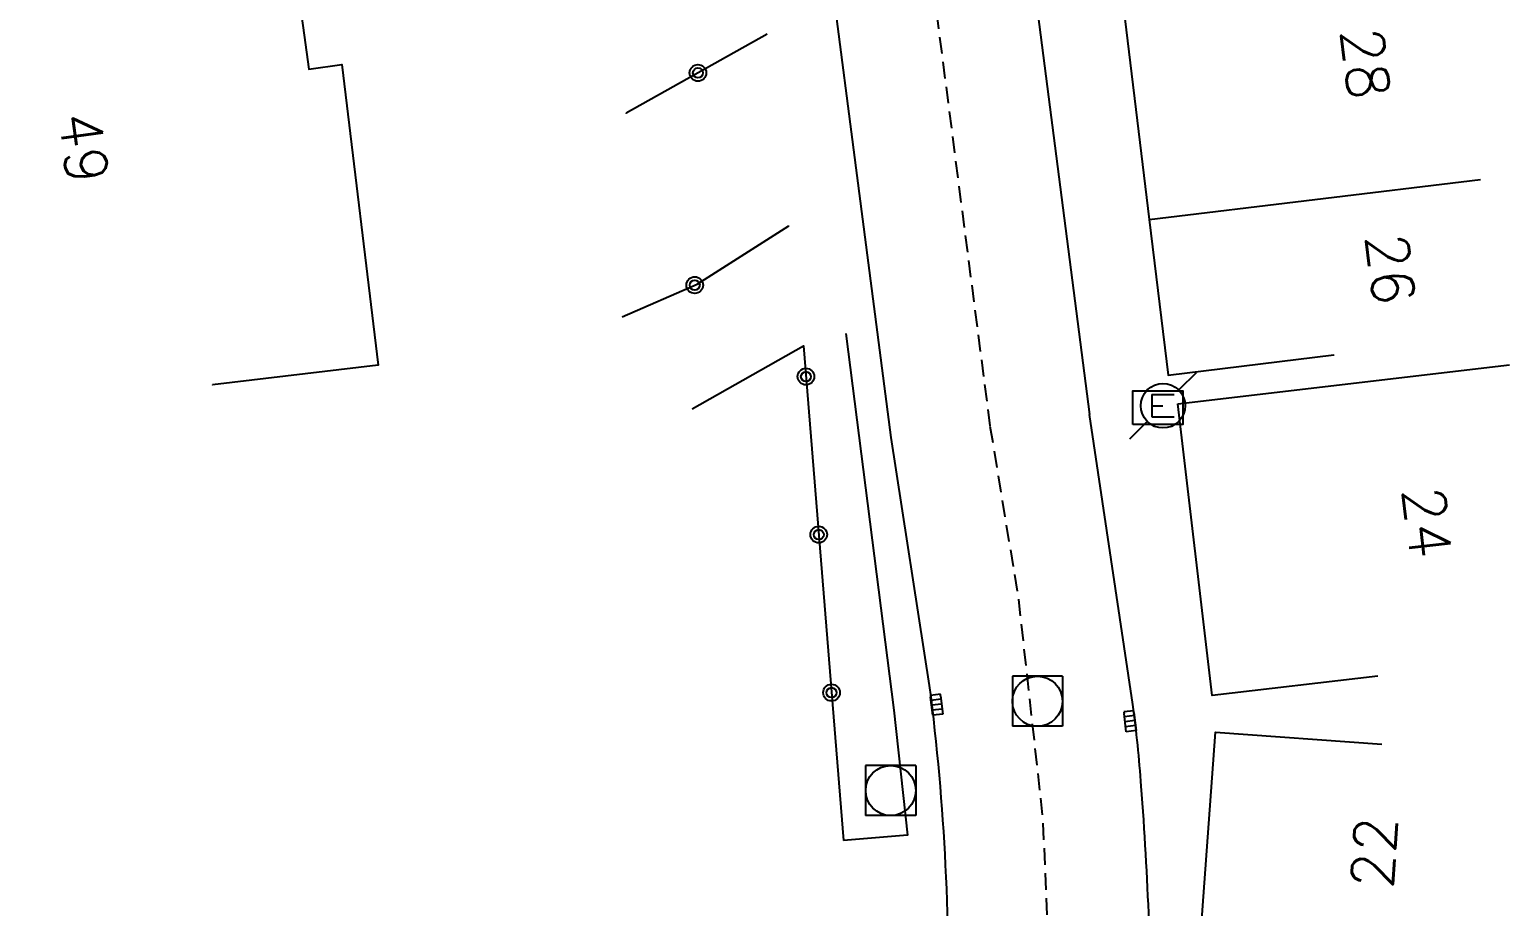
# Model space of a CAD drawing. Header units: millimetres. Extents: x 135000 to 136000, y 129211 to 130000.
# Drawn here: x 135191.78 to 135236.12, y 129384 to 129410.27 of the extents above; entities that cross this region are included whole.
import ezdxf
from ezdxf.enums import TextEntityAlignment as Align

# ---------------------------------------------------------------- set-up
doc = ezdxf.new("R2010")
doc.units = ezdxf.units.MM
doc.linetypes.add('DASHED', pattern=[0.75, 0.5, -0.25])
doc.layers.get('0').update_dxf_attribs({"linetype": 'CONTINUOUS'})
for name, color, linetype in [('W0001', 6, 'DASHED'), ('W0008', 7, 'CONTINUOUS'), ('W0100', 7, 'CONTINUOUS'), ('W0322', 7, 'CONTINUOUS'), ('W0400', 7, 'CONTINUOUS'), ('W0420', 7, 'CONTINUOUS'), ('W0471', 7, 'CONTINUOUS'), ('W0991', 7, 'CONTINUOUS'), ('W1102', 7, 'CONTINUOUS'), ('W1471', 7, 'CONTINUOUS')]:
    doc.layers.add(name, color=color, linetype=linetype)
doc.styles.get("Standard").update_dxf_attribs({"font": 'romans.shx', "width": 0.85})

# ---------------------------------------------------------------- blocks, each defined once
blk = doc.blocks.new('T1471')
at = {"color": 0, "linetype": 'Continuous', "flags": 128}
blk.add_lwpolyline([(-0.75, -0.5), (-0.75, 0.5), (0.75, 0.5), (0.75, -0.5), (-0.75, -0.5)], dxfattribs=at)
blk = doc.blocks.new('t322o')
at = {"color": 0, "linetype": 'Continuous'}
for radius in [0.25, 0.15]:
    blk.add_circle((0, 0), radius, dxfattribs=at)
blk = doc.blocks.new('T420')
for p, q in [((0.75, 0.75), (-0.75, 0.75)), ((-0.75, 0.75), (-0.75, -0.75)), ((0.75, 0.75), (0.75, -0.75)), ((0.75, -0.75), (-0.75, -0.75))]:
    blk.add_line(p, q)
blk.add_ellipse((0, 0), major_axis=(-0.53, 0.53), ratio=1, start_param=3.926991, end_param=10.210176)
blk = doc.blocks.new('T400')
for p, q in [((-0.15, 0.3), (0.15, 0.3)), ((-0.15, -0.25), (-0.15, 0.3)), ((-0.15, 0.15), (0.15, 0.15)), ((-0.15, 0), (0.15, 0)), ((0.15, 0.3), (0.15, -0.25)), ((-0.15, -0.15), (0.15, -0.15)), ((-0.15, -0.25), (-0.15, -0.3)), ((-0.15, -0.3), (0.15, -0.3)), ((0.15, -0.3), (0.15, -0.25))]:
    blk.add_line(p, q)
blk = doc.blocks.new('T471')
for p, q in [((0.500001, 0.500001), (1.000002, 1.000002)), ((-0.333334, 0.333334), (-0.333334, -0.333334)), ((-0.333334, 0.333334), (0.333334, 0.333334)), ((-0.333334, 0), (0, 0)), ((-0.333334, -0.333334), (0.333334, -0.333334)), ((-0.500001, -0.500001), (-1.000002, -1.000002))]:
    blk.add_line(p, q)
blk.add_ellipse((0, 0), major_axis=(0.471405, 0.471405), ratio=1, start_param=5.497787144, end_param=11.780972451)

msp = doc.modelspace()

# ---------------------------------------------------------------- linework, layer by layer
at = {"layer": 'W0001'}
msp.add_lwpolyline([(135220.567, 129398.396), (135218.354, 129415.502), (135215.514, 129437.278), (135212.923, 129457.352), (135208.88, 129488.64), (135205.442, 129515.416), (135199.672, 129560.064), (135196.676, 129583.09), (135193.406, 129608.794), (135191.632, 129622.506), (135189.205, 129641.248), (135186.806, 129659.892), (135185.058, 129672.972), (135183.626, 129680.966), (135179.998, 129694.103), (135176.046, 129704.136), (135172.23, 129711.887), (135168.039, 129719.06), (135161.21, 129729.675), (135147.138, 129751.41)], dxfattribs=at)
at = {"layer": 'W0001', "flags": 128}
msp.add_lwpolyline([(135207.977, 129340.212), (135210.257, 129344.486), (135213.013, 129349.749), (135215.747, 129355.007), (135217.148, 129357.937), (135219.039, 129362.673), (135220.625, 129368.002), (135221.654, 129373.141), (135222.182, 129377.564), (135222.331, 129382.564), (135222.148, 129386.655), (135221.424, 129393.202), (135220.567, 129398.396)], dxfattribs=at)
at = {"layer": 'W0008'}
for points in [[(135196.053, 129611.598), (135197.656, 129599.064), (135203.542, 129553.368), (135204.528, 129545.643), (135206.128, 129533.291), (135207.978, 129519.167), (135210.812, 129497.171), (135211.131, 129494.556), (135213.343, 129477.394), (135216.494, 129453.058), (135217.977, 129441.446), (135221.275, 129416.32), (135223.546, 129398.743)], [(135167.826, 129588.903), (135183.955, 129591.004), (135185.769, 129590.982), (135187.473, 129590.614), (135188.937, 129590.009), (135190.402, 129589.004), (135191.616, 129587.8), (135192.43, 129586.56), (135193.185, 129585.117), (135193.764, 129582.515), (135197.911, 129550.418), (135198.604, 129544.823), (135200.746, 129528.389), (135204.597, 129498.608), (135205.23, 129493.557), (135208.463, 129468.57), (135211.601, 129444.204), (135212.079, 129440.55), (135214.805, 129419.533), (135217.588, 129398.049)]]:
    msp.add_lwpolyline(points, dxfattribs=at)
at = {"layer": 'W0008', "flags": 128}
msp.add_lwpolyline([(135216.243, 129401.163), (135217.679, 129389.886), (135218.09, 129386.137), (135216.169, 129385.976)], dxfattribs=at)
for points in [[(135210.618, 129338.715), (135217.623, 129352.121, 0.01585), (135219.813, 129356.625, 0.015179), (135221.803, 129361.46, 0.02343), (135222.95, 129365.002, 0.018067), (135224.052, 129369.701, 0.01126), (135224.749, 129373.725, 0.015398), (135225.102, 129376.69, 0.013648), (135225.34, 129380.634, 0.018498), (135225.328, 129383.549, 0.008267), (135225.094, 129387.605, 0.013644), (135224.845, 129390.054), (135223.546, 129398.743)], [(135217.588, 129398.049), (135218.742, 129390.616, -0.019585), (135219.22, 129385.234, -0.018598), (135219.291, 129379.545, -0.020026), (135219.076, 129376.247, -0.018525), (135218.571, 129372.71, -0.015556), (135217.707, 129368.662, -0.018428), (135216.748, 129365.302, -0.010746), (135215.358, 129361.328, -0.020068), (135214.484, 129359.249, -0.00337), (135213.278, 129356.721, -0.007925), (135212.742, 129355.658), (135206.336, 129343.455, -0.02154), (135205.337, 129341.71, -0.002516)]]:
    msp.add_lwpolyline(points, format="xyb", dxfattribs=at)
at = {"layer": 'W0100'}
for points in [[(135199.583, 129413.241), (135200.148, 129409.085), (135201.142, 129409.226), (135202.222, 129400.222), (135197.258, 129399.626), (135197.258, 129399.626), (135197.258, 129399.626), (135197.258, 129399.626), (135197.258, 129399.626), (135197.258, 129399.626), (135197.258, 129399.626), (135197.258, 129399.626), (135197.258, 129399.626), (135197.258, 129399.626), (135197.258, 129399.626), (135197.258, 129399.626), (135197.258, 129399.626), (135197.258, 129399.626), (135197.258, 129399.626), (135197.258, 129399.626), (135197.258, 129399.626), (135197.258, 129399.626), (135197.258, 129399.626), (135197.258, 129399.626), (135197.258, 129399.626), (135197.258, 129399.626), (135197.258, 129399.626), (135197.258, 129399.626), (135197.258, 129399.626), (135197.258, 129399.626), (135197.258, 129399.626), (135197.258, 129399.626), (135197.258, 129399.626), (135197.258, 129399.626), (135197.258, 129399.626), (135197.258, 129399.626), (135197.258, 129399.626), (135197.258, 129399.626), (135197.258, 129399.626), (135197.258, 129399.626), (135197.258, 129399.626), (135197.258, 129399.626), (135197.258, 129399.626), (135197.258, 129399.626), (135197.258, 129399.626), (135197.258, 129399.626), (135197.258, 129399.626), (135197.258, 129399.626), (135197.258, 129399.626), (135197.258, 129399.626), (135197.258, 129399.626), (135197.258, 129399.626), (135197.258, 129399.626), (135197.258, 129399.626), (135197.258, 129399.626), (135197.258, 129399.626), (135197.258, 129399.626), (135197.258, 129399.626), (135197.258, 129399.626), (135197.258, 129399.626), (135197.258, 129399.626), (135197.258, 129399.626), (135197.258, 129399.626), (135197.258, 129399.626), (135197.258, 129399.626), (135197.258, 129399.626), (135197.258, 129399.626), (135197.258, 129399.626), (135197.258, 129399.626), (135197.258, 129399.626), (135197.258, 129399.626), (135197.258, 129399.626), (135197.258, 129399.626), (135197.258, 129399.626), (135197.258, 129399.626), (135197.258, 129399.626), (135197.258, 129399.626), (135197.258, 129399.626), (135197.258, 129399.626), (135197.258, 129399.626), (135197.258, 129399.626), (135197.258, 129399.626), (135197.258, 129399.626), (135197.258, 129399.626), (135197.258, 129399.626), (135197.258, 129399.626), (135197.258, 129399.626), (135197.258, 129399.626), (135197.258, 129399.626), (135197.258, 129399.626), (135197.258, 129399.626), (135197.258, 129399.626), (135197.258, 129399.626), (135197.258, 129399.626), (135197.258, 129399.626), (135197.258, 129399.626), (135197.258, 129399.626), (135197.258, 129399.626), (135197.258, 129399.626), (135197.258, 129399.626), (135197.258, 129399.626), (135197.258, 129399.626), (135197.258, 129399.626), (135197.258, 129399.626), (135197.258, 129399.626), (135197.258, 129399.626), (135197.258, 129399.626), (135197.258, 129399.626), (135197.258, 129399.626), (135197.258, 129399.626), (135197.258, 129399.626), (135197.258, 129399.626), (135197.258, 129399.626), (135197.258, 129399.626), (135197.258, 129399.626), (135197.258, 129399.626), (135197.258, 129399.626), (135197.258, 129399.626), (135197.258, 129399.626)], [(135224.401, 129412.253), (135225.326, 129404.585), (135225.896, 129399.918), (135230.859, 129400.524), (135230.859, 129400.524), (135230.859, 129400.524), (135230.859, 129400.524), (135230.859, 129400.524), (135230.859, 129400.524), (135230.859, 129400.524), (135230.859, 129400.524), (135230.859, 129400.524), (135230.859, 129400.524), (135230.859, 129400.524), (135230.859, 129400.524), (135230.859, 129400.524), (135230.859, 129400.524), (135230.859, 129400.524), (135230.859, 129400.524), (135230.859, 129400.524), (135230.859, 129400.524), (135230.859, 129400.524), (135230.859, 129400.524), (135230.859, 129400.524), (135230.859, 129400.524), (135230.859, 129400.524), (135230.859, 129400.524), (135230.859, 129400.524), (135230.859, 129400.524), (135230.859, 129400.524), (135230.859, 129400.524), (135230.859, 129400.524), (135230.859, 129400.524), (135230.859, 129400.524), (135230.859, 129400.524), (135230.859, 129400.524), (135230.859, 129400.524), (135230.859, 129400.524), (135230.859, 129400.524), (135230.859, 129400.524), (135230.859, 129400.524), (135230.859, 129400.524), (135230.859, 129400.524), (135230.859, 129400.524), (135230.859, 129400.524), (135230.859, 129400.524), (135230.859, 129400.524), (135230.859, 129400.524), (135230.859, 129400.524), (135230.859, 129400.524), (135230.859, 129400.524), (135230.859, 129400.524), (135230.859, 129400.524), (135230.859, 129400.524), (135230.859, 129400.524), (135230.859, 129400.524), (135230.859, 129400.524), (135230.859, 129400.524), (135230.859, 129400.524), (135230.859, 129400.524), (135230.859, 129400.524), (135230.859, 129400.524), (135230.859, 129400.524), (135230.859, 129400.524), (135230.859, 129400.524), (135230.859, 129400.524), (135230.859, 129400.524), (135230.859, 129400.524), (135230.859, 129400.524), (135230.859, 129400.524), (135230.859, 129400.524), (135230.859, 129400.524), (135230.859, 129400.524), (135230.859, 129400.524), (135230.859, 129400.524), (135230.859, 129400.524), (135230.859, 129400.524), (135230.859, 129400.524), (135230.859, 129400.524), (135230.859, 129400.524), (135230.859, 129400.524), (135230.859, 129400.524), (135230.859, 129400.524), (135230.859, 129400.524), (135230.859, 129400.524), (135230.859, 129400.524), (135230.859, 129400.524), (135230.859, 129400.524), (135230.859, 129400.524), (135230.859, 129400.524), (135230.859, 129400.524), (135230.859, 129400.524), (135230.859, 129400.524), (135230.859, 129400.524), (135230.859, 129400.524), (135230.859, 129400.524), (135230.859, 129400.524), (135230.859, 129400.524), (135230.859, 129400.524), (135230.859, 129400.524), (135230.859, 129400.524), (135230.859, 129400.524), (135230.859, 129400.524), (135230.859, 129400.524), (135230.859, 129400.524), (135230.859, 129400.524), (135230.859, 129400.524), (135230.859, 129400.524), (135230.859, 129400.524), (135230.859, 129400.524), (135230.859, 129400.524), (135230.859, 129400.524), (135230.859, 129400.524), (135230.859, 129400.524), (135230.859, 129400.524), (135230.859, 129400.524), (135230.859, 129400.524), (135230.859, 129400.524), (135230.859, 129400.524)]]:
    msp.add_lwpolyline(points, dxfattribs=at)
at = {"layer": 'W0100', "flags": 128}
for points in [[(135232.186, 129390.904), (135227.22, 129390.32), (135226.193, 129399.056)], [(135232.372, 129360.103), (135227.401, 129360.645), (135227.842, 129364.68), (135225.538, 129364.819), (135226.013, 129371.919), (135226.506, 129377.944), (135226.891, 129383.34), (135227.318, 129389.226), (135232.305, 129388.864)]]:
    msp.add_lwpolyline(points, dxfattribs=at)
at = {"layer": 'W0322'}
for points in [[(135213.882, 129410.134), (135209.657, 129407.772), (135209.657, 129407.772), (135209.657, 129407.772), (135209.657, 129407.772), (135209.657, 129407.772), (135209.657, 129407.772), (135209.657, 129407.772), (135209.657, 129407.772), (135209.657, 129407.772), (135209.657, 129407.772), (135209.657, 129407.772), (135209.657, 129407.772), (135209.657, 129407.772), (135209.657, 129407.772), (135209.657, 129407.772), (135209.657, 129407.772), (135209.657, 129407.772), (135209.657, 129407.772), (135209.657, 129407.772), (135209.657, 129407.772), (135209.657, 129407.772), (135209.657, 129407.772), (135209.657, 129407.772), (135209.657, 129407.772), (135209.657, 129407.772), (135209.657, 129407.772), (135209.657, 129407.772), (135209.657, 129407.772), (135209.657, 129407.772), (135209.657, 129407.772), (135209.657, 129407.772), (135209.657, 129407.772), (135209.657, 129407.772), (135209.657, 129407.772), (135209.657, 129407.772), (135209.657, 129407.772), (135209.657, 129407.772), (135209.657, 129407.772), (135209.657, 129407.772), (135209.657, 129407.772), (135209.657, 129407.772), (135209.657, 129407.772), (135209.657, 129407.772), (135209.657, 129407.772), (135209.657, 129407.772), (135209.657, 129407.772), (135209.657, 129407.772), (135209.657, 129407.772), (135209.657, 129407.772), (135209.657, 129407.772), (135209.657, 129407.772), (135209.657, 129407.772), (135209.657, 129407.772), (135209.657, 129407.772), (135209.657, 129407.772), (135209.657, 129407.772), (135209.657, 129407.772), (135209.657, 129407.772), (135209.657, 129407.772), (135209.657, 129407.772), (135209.657, 129407.772), (135209.657, 129407.772), (135209.657, 129407.772), (135209.657, 129407.772), (135209.657, 129407.772), (135209.657, 129407.772), (135209.657, 129407.772), (135209.657, 129407.772), (135209.657, 129407.772), (135209.657, 129407.772), (135209.657, 129407.772), (135209.657, 129407.772), (135209.657, 129407.772), (135209.657, 129407.772), (135209.657, 129407.772), (135209.657, 129407.772), (135209.657, 129407.772), (135209.657, 129407.772), (135209.657, 129407.772), (135209.657, 129407.772), (135209.657, 129407.772), (135209.657, 129407.772), (135209.657, 129407.772), (135209.657, 129407.772), (135209.657, 129407.772), (135209.657, 129407.772), (135209.657, 129407.772), (135209.657, 129407.772), (135209.657, 129407.772), (135209.657, 129407.772), (135209.657, 129407.772), (135209.657, 129407.772), (135209.657, 129407.772), (135209.657, 129407.772), (135209.657, 129407.772), (135209.657, 129407.772), (135209.657, 129407.772), (135209.657, 129407.772), (135209.657, 129407.772), (135209.657, 129407.772)], [(135209.657, 129407.772), (135209.657, 129407.772), (135209.657, 129407.772), (135209.657, 129407.772), (135209.657, 129407.772), (135209.657, 129407.772), (135209.657, 129407.772), (135209.657, 129407.772), (135209.657, 129407.772), (135209.657, 129407.772), (135209.657, 129407.772), (135209.657, 129407.772), (135209.657, 129407.772), (135209.657, 129407.772), (135209.657, 129407.772), (135209.657, 129407.772), (135209.657, 129407.772), (135209.657, 129407.772), (135209.657, 129407.772), (135209.657, 129407.772)], [(135209.533, 129401.668), (135211.785, 129402.648), (135214.531, 129404.391), (135214.531, 129404.391), (135214.531, 129404.391), (135214.531, 129404.391), (135214.531, 129404.391), (135214.531, 129404.391), (135214.531, 129404.391), (135214.531, 129404.391), (135214.531, 129404.391), (135214.531, 129404.391), (135214.531, 129404.391), (135214.531, 129404.391), (135214.531, 129404.391), (135214.531, 129404.391), (135214.531, 129404.391), (135214.531, 129404.391), (135214.531, 129404.391), (135214.531, 129404.391), (135214.531, 129404.391), (135214.531, 129404.391), (135214.531, 129404.391), (135214.531, 129404.391), (135214.531, 129404.391), (135214.531, 129404.391), (135214.531, 129404.391), (135214.531, 129404.391), (135214.531, 129404.391), (135214.531, 129404.391), (135214.531, 129404.391), (135214.531, 129404.391), (135214.531, 129404.391), (135214.531, 129404.391), (135214.531, 129404.391), (135214.531, 129404.391), (135214.531, 129404.391), (135214.531, 129404.391), (135214.531, 129404.391), (135214.531, 129404.391), (135214.531, 129404.391), (135214.531, 129404.391), (135214.531, 129404.391), (135214.531, 129404.391), (135214.531, 129404.391), (135214.531, 129404.391), (135214.531, 129404.391), (135214.531, 129404.391), (135214.531, 129404.391), (135214.531, 129404.391), (135214.531, 129404.391), (135214.531, 129404.391), (135214.531, 129404.391), (135214.531, 129404.391), (135214.531, 129404.391), (135214.531, 129404.391), (135214.531, 129404.391), (135214.531, 129404.391), (135214.531, 129404.391), (135214.531, 129404.391), (135214.531, 129404.391), (135214.531, 129404.391), (135214.531, 129404.391), (135214.531, 129404.391), (135214.531, 129404.391), (135214.531, 129404.391), (135214.531, 129404.391), (135214.531, 129404.391), (135214.531, 129404.391), (135214.531, 129404.391), (135214.531, 129404.391), (135214.531, 129404.391), (135214.531, 129404.391), (135214.531, 129404.391), (135214.531, 129404.391), (135214.531, 129404.391), (135214.531, 129404.391), (135214.531, 129404.391), (135214.531, 129404.391), (135214.531, 129404.391), (135214.531, 129404.391), (135214.531, 129404.391), (135214.531, 129404.391), (135214.531, 129404.391), (135214.531, 129404.391), (135214.531, 129404.391), (135214.531, 129404.391), (135214.531, 129404.391), (135214.531, 129404.391), (135214.531, 129404.391), (135214.531, 129404.391), (135214.531, 129404.391), (135214.531, 129404.391), (135214.531, 129404.391), (135214.531, 129404.391), (135214.531, 129404.391), (135214.531, 129404.391), (135214.531, 129404.391), (135214.531, 129404.391), (135214.531, 129404.391), (135214.531, 129404.391)], [(135214.531, 129404.391), (135214.531, 129404.391), (135214.531, 129404.391), (135214.531, 129404.391), (135214.531, 129404.391), (135214.531, 129404.391), (135214.531, 129404.391), (135214.531, 129404.391), (135214.531, 129404.391), (135214.531, 129404.391), (135214.531, 129404.391), (135214.531, 129404.391), (135214.531, 129404.391), (135214.531, 129404.391), (135214.531, 129404.391), (135214.531, 129404.391), (135214.531, 129404.391), (135214.531, 129404.391), (135214.531, 129404.391), (135214.531, 129404.391)]]:
    msp.add_lwpolyline(points, dxfattribs=at)
at = {"layer": 'W0322', "flags": 128}
msp.add_lwpolyline([(135211.638, 129398.912), (135214.97, 129400.795), (135216.169, 129385.976)], dxfattribs=at)
at = {"layer": 'W1102'}
msp.add_line((135225.326, 129404.585), (135235.254, 129405.783), dxfattribs=at)
at = {"layer": 'W1102', "flags": 128}
msp.add_lwpolyline([(135226.193, 129399.056), (135236.124, 129400.225)], dxfattribs=at)

# ---------------------------------------------------------------- block references
at = {"layer": 'W0322'}
for p, rotation in [((135211.809, 129408.975), 209.2073434179659), ((135211.711, 129402.616), 23.51728890667406), ((135215.045, 129399.875), 274.6249878128982), ((135215.428, 129395.141), 274.6249878128982), ((135215.811, 129390.406), 274.6249878128982)]:
    msp.add_blockref('t322o', p, dxfattribs=dict(at, rotation=rotation))
at = {"layer": 'W0400'}
for p, rotation in [((135218.961, 129390.045), 187.1941600206989), ((135224.755, 129389.55), 186.7506436880996)]:
    msp.add_blockref('T400', p, dxfattribs=dict(at, rotation=rotation))
at = {"layer": 'W0420'}
for p in [(135221.98, 129390.147), (135217.584, 129387.473)]:
    msp.add_blockref('T420', p, dxfattribs=at)
at = {"layer": 'W0471'}
msp.add_blockref('T471', (135225.743, 129399.003), dxfattribs=at)
at = {"layer": 'W1471'}
msp.add_blockref('T1471', (135225.592, 129398.945), dxfattribs=at)

# ---------------------------------------------------------------- texts
at = {"layer": 'W0991'}
for s, rotation, p in [('28', 276.8755, (135231.813, 129409.26)), ('49', 277.7321, (135193.403, 129406.731)), ('26', 276.9586, (135232.56, 129403.097)), ('24', 276.7083, (135233.659, 129395.506)), ('22', 86.1703, (135232.065, 129385.614))]:
    msp.add_text(s, height=1.25, rotation=rotation, dxfattribs=at).set_placement(p, align=Align.MIDDLE)

doc.saveas('drawing.dxf')
